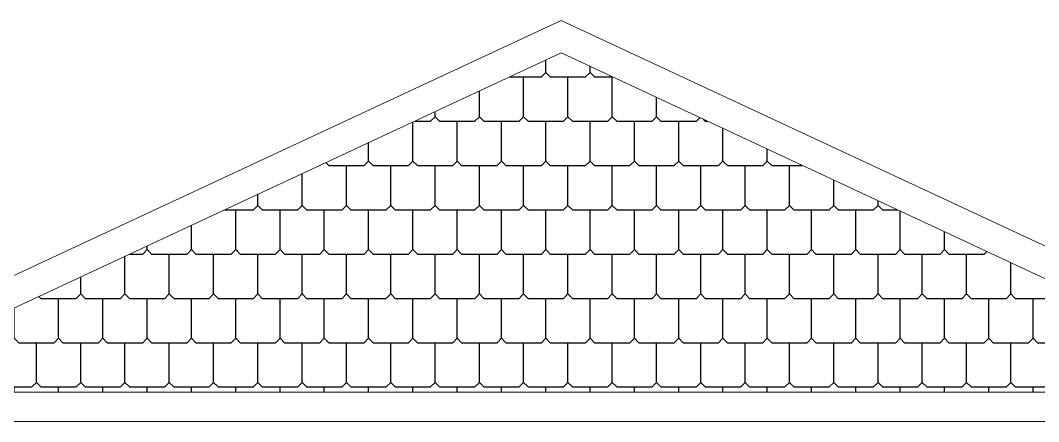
# Model space of a CAD drawing. Header units: millimetres. Extents: x -127141 to 682685, y -1234500 to 49778.
# Drawn here: x 441851 to 445299, y -177741 to -176382 of the extents above; entities that cross this region are included whole.
import ezdxf

# ---------------------------------------------------------------- set-up
doc = ezdxf.new("R2010")
doc.units = ezdxf.units.MM
doc.header["$MEASUREMENT"] = 0
doc.layers.add('-HATCH', color=8, linetype='Continuous', lineweight=5)
doc.layers.add('-LINE1', color=7, linetype='Continuous', lineweight=18)
doc.layers.add('13. NET HATCH', color=251, linetype='Continuous')

msp = doc.modelspace()

# ---------------------------------------------------------------- hatches: boundary and pattern name
at = {"layer": '13. NET HATCH'}
h = msp.add_hatch(dxfattribs=at)
h.set_pattern_fill('MAIGO-12', color=256, scale=300)
h.set_pattern_definition([(0, (160519.7097065315, 179676.1620441157), (75, 150), [120, -30, 120, -30]), (90, (160504.7097065315, 179691.1620441157), (-74.99999999999999, 150), [135, -165]), (45, (160489.7097065315, 179676.1620441157), (75.00000000142688, 150.0000000028537), [21.213203436, -403.0508651999999]), (135, (160519.7097065315, 179676.1620441157), (-75.00000000142684, 150.0000000028537), [21.213203436, -403.0508651999999])])
h.paths.add_polyline_path([(446145.1340961687, -177641.1696452687), (443681.754254488, -176492.4767601482), (441218.3744127902, -177641.1696452767)])

# ---------------------------------------------------------------- linework, layer by layer
at = {"layer": '-HATCH'}
for q in [(441218.3744128041, -177641.1696452702), (446145.1340961719, -177641.1696452702)]:
    msp.add_line((443681.754254488, -176492.4767601482), q, dxfattribs=at)
at = {"layer": '-LINE1', "lineweight": 20}
for q in [(440981.7542544925, -177641.1696452684), (446381.7542544836, -177641.1696452684)]:
    msp.add_line((443681.754254488, -176382.138968252), q, dxfattribs=at)
msp.add_lwpolyline([(446381.7542544836, -177641.1696452684), (446381.754254488, -177741.1696452771), (440981.754254488, -177741.1696452771), (440981.754254488, -177641.1696452771)], close=True, dxfattribs=at)

doc.saveas('drawing.dxf')
